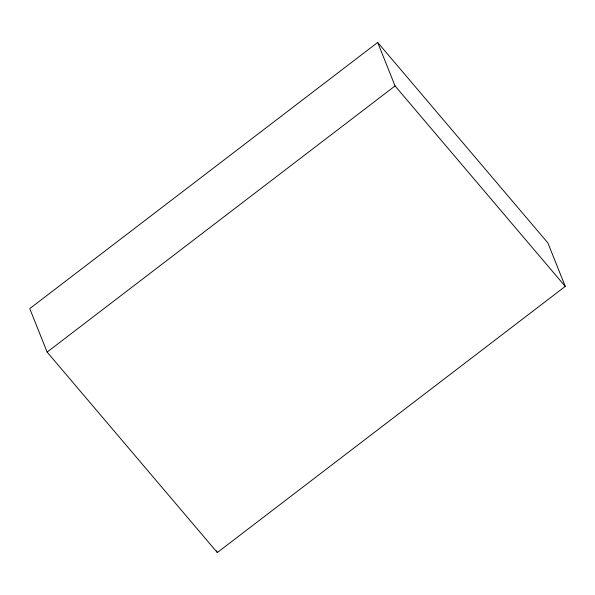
<?xml version="1.0" encoding="UTF-8"?>
<svg xmlns="http://www.w3.org/2000/svg" width="595" height="595" viewBox="0 0 595 595"><rect width="100%" height="100%" fill="white"/><g stroke="black" fill="none" stroke-linecap="round" stroke-linejoin="round"><path stroke-width="0.89" d="M377.684 42.453L29.75 308.604L47.124 352.084L217.316 552.547L565.25 286.396L547.876 242.916L377.684 42.453L395.058 85.933L565.25 286.396M47.124 352.084L395.058 85.933M216.632 550.844L217.316 552.547"/></g></svg>
